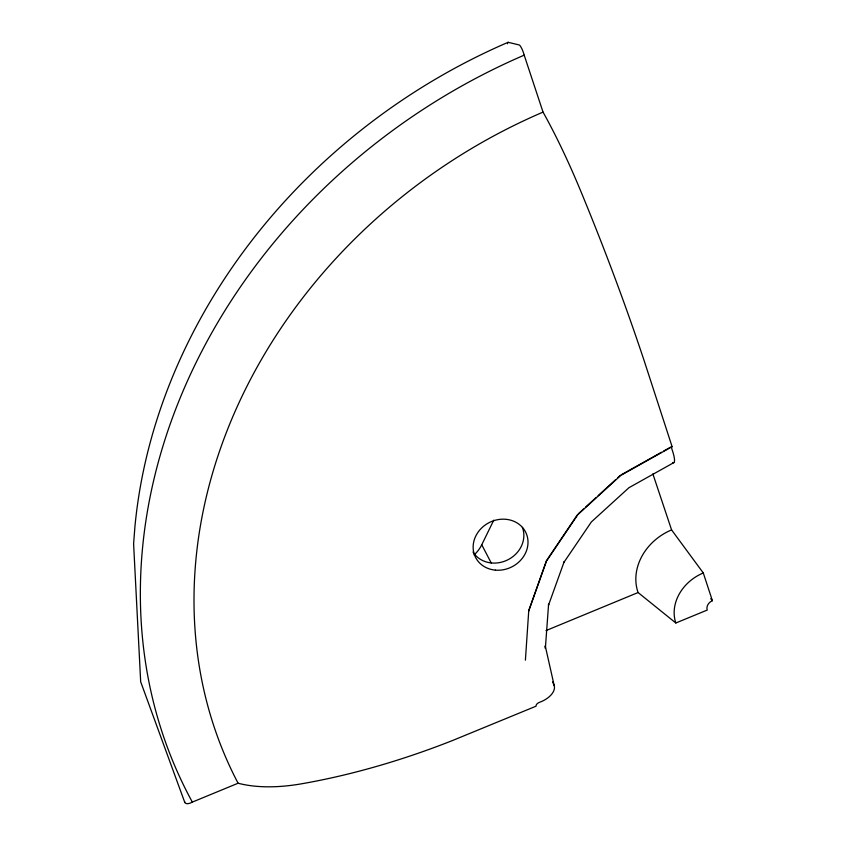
<?xml version="1.0" encoding="UTF-8"?>
<svg xmlns="http://www.w3.org/2000/svg" width="846" height="846" viewBox="0 0 846 846"><rect width="100%" height="100%" fill="white"/><g stroke="black" fill="none" stroke-linecap="round" stroke-linejoin="round"><path stroke-width="1.27" d="M528.761 610.981L546.463 561.131L577.797 514.696L620.731 475.441L672.105 446.667L644.589 362.025A417.839 65.216 68.1 0 0 580.758 191.122A174.54 32.508 68.4 0 0 543.037 112.106L524.192 55.159A7.963 1.618 70 0 0 519.148 44.944L508.129 42.3A560.877 479.534 -34.1 0 0 134.905 526.868L133.605 543.83L140.679 681.813L184.692 802.177M474.13 554.934A33.692 30.213 -24.2 0 0 481.744 544.782L493.778 520.142M577.712 514.336L546.431 560.739L528.761 610.484L525.398 660.187M578.685 513.448L583.55 508.996M585.495 507.219L596.187 497.448M598.133 495.671L615.624 479.671M617.569 477.895L620.488 475.23M621.62 474.595L661.424 452.293M663.698 451.024L670.518 447.196M673.765 462.656L628.927 487.719L591.375 521.929L563.838 562.474L564.134 561.807L548.525 605.165L548.599 604.118L545.363 648.374L545.236 645.836L554.193 685.556A19.194 10.945 -20.5 0 1 539.537 702.317A4.484 2.601 -20.5 0 0 536.1 706.167L452.917 740.366A384.126 170.818 -23.2 0 1 301.261 783.851A154.733 78.932 -26.1 0 1 238.086 783.227L192.338 802.093A6.599 3.426 -31.5 0 1 184.608 801.606M545.966 630.598L638.085 592.538A52.166 44.161 -32.8 0 1 671.587 529.913L652.869 473.908M638.085 592.538L675.838 622.994L707.193 610.082A7.952 6.631 -32.3 0 1 712.395 600.702L703.29 572.975L671.587 529.913M710.725 598.704L712.395 600.702M481.744 544.782L491.41 563.299M552.618 681.929L554.193 685.556M675.838 622.994A42.131 35.151 -32.3 0 1 703.29 572.975M672.57 462.508A20.463 4.061 66.2 0 0 672.073 449.607A4.79 0.962 66.1 0 1 672.105 446.667M238.086 783.227A517.657 438.291 -33.6 0 1 543.037 112.106M192.338 802.093A570.86 484.187 -33.8 0 1 524.192 55.159M507.526 43.77A15.979 3.141 69.9 0 1 508.129 42.3M522.384 527.344A27.707 24.64 -26.7 0 1 507.78 559.841A27.707 24.64 -26.7 0 1 473.02 552.068M495.333 570.13A28.045 24.872 -26.6 0 0 526.519 534.122A28.045 24.872 -26.6 0 0 479.872 529.871A28.045 24.872 -26.6 0 0 495.333 570.13"/></g></svg>
